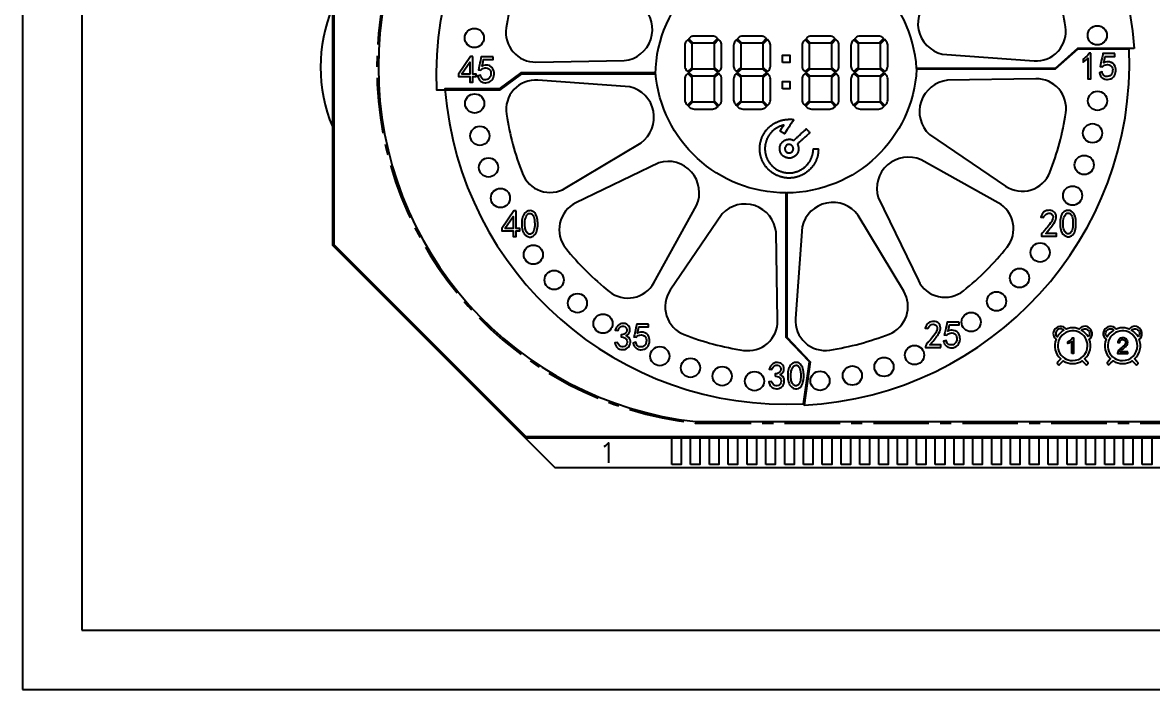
# Model space of a CAD drawing. Header units: millimetres. Extents: x 1653 to 3206, y -200 to 97.
# Drawn here: x 2909.4 to 2985.6, y -199.6 to -154.6 of the extents above; entities that cross this region are included whole.
import ezdxf
from ezdxf.enums import TextEntityAlignment as Align

# ---------------------------------------------------------------- set-up
doc = ezdxf.new("R2010")
doc.units = ezdxf.units.MM
doc.header["$LTSCALE"] = 3
doc.linetypes.add('CENTER', pattern=[2, 1.25, -0.25, 0.25, -0.25])
for name, color, linetype in [('PR', 8, 'Continuous'), ('PR1', 7, 'Continuous'), ('PR2', 7, 'Continuous'), ('PR3', 7, 'Continuous')]:
    doc.layers.add(name, color=color, linetype=linetype)
doc.styles.add('romans', font='romans.shx')

# ---------------------------------------------------------------- blocks, each defined once
blk = doc.blocks.new('T')
for points in [[(0, 0), (297, 0), (297, 210), (0, 210)], [(4, 4), (293, 4), (293, 206), (4, 206)]]:
    blk.add_lwpolyline(points, close=True)

msp = doc.modelspace()

# ---------------------------------------------------------------- linework, layer by layer
msp.add_line((2943.324, -182.644), (3032.324, -182.644))
at = {"linetype": 'Continuous'}
msp.add_lwpolyline([(2930.324, -145.644), (2930.324, -169.644), (2945.324, -184.644), (3030.324, -184.644), (3045.324, -169.644), (3045.324, -145.644), (3030.324, -130.644), (2945.324, -130.644)], close=True, dxfattribs=at)
at = {"linetype": 'CENTER'}
msp.add_lwpolyline([(3021.764, -133.644), (2954.824, -133.644, 0.895837), (2954.824, -181.644), (3021.764, -181.644, 0.856686)], format="xyb", close=True, dxfattribs=at)
for points in [[(2942.047, -154.996, 0.464472), (2944.059, -157.297), (2950.016, -157.194, 0.643485), (2951.245, -153.545), (2946.104, -150.055, 0.482284), (2943.116, -150.986, 0.0547)], [(2978.704, -150.903, 0.464472), (2975.812, -149.916), (2970.705, -152.984, 0.643485), (2971.464, -156.758), (2977.662, -157.211, 0.482284), (2979.784, -154.909, 0.0547)], [(2943.144, -164.818, 0.464472), (2946.037, -165.805), (2951.144, -162.737, 0.643485), (2950.384, -158.962), (2944.187, -158.51, 0.482284), (2942.065, -160.812, 0.0547)], [(2979.801, -160.725, 0.464472), (2977.789, -158.424), (2971.833, -158.527, 0.643485), (2970.603, -162.176), (2975.744, -165.666, 0.482284), (2978.733, -164.734, 0.0547)], [(2975.84, -169.779, 0.464472), (2975.248, -166.781), (2970.038, -163.892, 0.643485), (2967.149, -166.437), (2969.856, -172.031, 0.482284), (2972.91, -172.718, 0.0547)], [(2949.005, -172.776, 0.464472), (2952.004, -172.184), (2954.893, -166.974, 0.643485), (2952.347, -164.085), (2946.754, -166.792, 0.482284), (2946.067, -169.846, 0.0547)], [(2958.06, -176.737, 0.464472), (2960.361, -174.725), (2960.258, -168.769, 0.643485), (2956.609, -167.539), (2953.118, -172.681, 0.482284), (2954.05, -175.669, 0.0547)], [(2967.882, -175.64, 0.464472), (2968.869, -172.748), (2965.801, -167.641, 0.643485), (2962.026, -168.4), (2961.574, -174.598, 0.482284), (2963.875, -176.72, 0.0547)], [(2978.976, -175.483, 0.263924), (2979.06, -175.898, 0.05139), (2979.148, -175.984, 0.313494), (2979.462, -177.321), (2979.299, -177.484, 0.028654), (2979.244, -177.544, 0.02584), (2979.234, -177.56, 0.37713), (2979.243, -177.656, 0.079179), (2979.291, -177.693, 0.280677), (2979.372, -177.693, 0.077129), (2979.414, -177.657, -0.005709), (2979.46, -177.606), (2979.624, -177.443, 0.28954), (2980.91, -177.443), (2981.073, -177.606, -0.018175), (2981.109, -177.646), (2981.118, -177.656, 0.055985), (2981.155, -177.689, 0.300846), (2981.24, -177.694, 0.080674), (2981.288, -177.658, 0.317747), (2981.308, -177.577, 0.107409), (2981.26, -177.51, 0.004445), (2981.234, -177.484), (2981.071, -177.321, 0.313494), (2981.386, -175.984, 0.042872), (2981.464, -175.909, 0.302661), (2981.539, -175.435, 0.209217), (2981.214, -175.137, 0.270778), (2980.79, -175.224, 0.047315), (2980.709, -175.307, 0.021781), (2980.58, -175.263, 0.150408), (2979.96, -175.26, 0.02318), (2979.824, -175.307, 0.045946), (2979.745, -175.225, 0.302012), (2979.272, -175.156, 0.209477)], [(2979.177, -175.782, 0.042316), (2979.22, -175.833, -0.142816), (2979.674, -175.379, 0.049341), (2979.615, -175.332, 0.268904), (2979.317, -175.311, 0.160211), (2979.158, -175.463, 0.289223)], [(2981.314, -175.833, 0.14274), (2980.86, -175.379, -0.035863), (2980.904, -175.342, -0.296562), (2981.23, -175.317, -0.160212), (2981.382, -175.476, -0.268924), (2981.361, -175.774, -0.049335)], [(2984.442, -177.606, -0.01823), (2984.478, -177.646), (2984.487, -177.656, 0.05603), (2984.524, -177.689, 0.301348), (2984.609, -177.694, 0.080266), (2984.657, -177.658, 0.317606), (2984.677, -177.577, 0.088835), (2984.647, -177.531, 0.017769), (2984.603, -177.484), (2984.44, -177.321, 0.313387), (2984.755, -175.984, 0.042874), (2984.833, -175.909, 0.302625), (2984.908, -175.435, 0.209215), (2984.583, -175.137, 0.270789), (2984.159, -175.224, 0.047312), (2984.078, -175.307, 0.021782), (2983.949, -175.263, 0.150394), (2983.329, -175.26, 0.023168), (2983.193, -175.307, 0.04595), (2983.114, -175.225, 0.30205), (2982.64, -175.156, 0.209454), (2982.345, -175.483, 0.263908), (2982.428, -175.898, 0.051395), (2982.517, -175.984, 0.313387), (2982.831, -177.321), (2982.668, -177.484, 0.028457), (2982.613, -177.544, 0.025792), (2982.602, -177.56, 0.377004), (2982.612, -177.656, 0.079563), (2982.66, -177.693, 0.28026), (2982.741, -177.693, 0.077052), (2982.783, -177.657, -0.005663), (2982.829, -177.606), (2982.993, -177.443, 0.289519), (2984.279, -177.443)], [(2983.042, -175.379, 0.142835), (2982.589, -175.833, -0.042311), (2982.546, -175.782, -0.289183), (2982.527, -175.463, -0.160229), (2982.686, -175.311, -0.268927), (2982.984, -175.332, -0.049337)], [(2984.682, -175.833, 0.142908), (2984.229, -175.379, -0.035853), (2984.273, -175.342, -0.29652), (2984.599, -175.317, -0.160233), (2984.751, -175.476, -0.268899), (2984.73, -175.774, -0.049329)], [(2981.269, -176.426, 2.414605), (2980.267, -177.429, 0.414094)], [(2980.202, -176.953), (2980.202, -176.132, -0.054788), (2980.082, -176.219, -0.046354), (2979.944, -176.287), (2979.944, -176.162, 0.073159), (2980.135, -176.038, 0.098203), (2980.248, -175.899), (2980.331, -175.899), (2980.331, -176.953)], [(2984.638, -176.426, 2.414511), (2983.636, -177.429, 0.414113)], [(2983.983, -176.829), (2983.468, -176.829, -0.057124), (2983.523, -176.758, -0.0209), (2983.671, -176.627, 0.030691), (2983.869, -176.444, 0.081441), (2983.957, -176.312, 0.099363), (2983.981, -176.19, 0.214259), (2983.893, -175.983, 0.161754), (2983.719, -175.903, 0.055241), (2983.608, -175.901, 0.164847), (2983.412, -175.98, 0.160953), (2983.322, -176.144, 0.030652), (2983.313, -176.203), (2983.446, -176.216, -0.120688), (2983.472, -176.101, -0.244997), (2983.615, -176.008, -0.034763), (2983.654, -176.006, -0.197143), (2983.794, -176.058, -0.211298), (2983.849, -176.186, -0.136006), (2983.813, -176.305, -0.05508), (2983.754, -176.385, -0.03436), (2983.557, -176.565, 0.042512), (2983.389, -176.724, 0.08733), (2983.304, -176.864, 0.100923), (2983.289, -176.953), (2983.983, -176.953)]]:
    msp.add_lwpolyline(points, format="xyb", close=True)
at = {"linetype": 'Continuous'}
msp.add_lwpolyline([(2930.324, -153.644, 0.2), (2930.324, -161.644)], format="xyb", dxfattribs=at)
for points in [[(2954.173, -157.808), (2954.222, -157.867), (2954.295, -157.94), (2954.603, -157.66), (2954.603, -156.099), (2954.303, -155.799), (2954.222, -155.88), (2954.214, -155.888), (2954.166, -155.949), (2954.131, -156.018), (2954.109, -156.093), (2954.102, -156.17), (2954.102, -157.577), (2954.102, -157.588), (2954.112, -157.666), (2954.135, -157.739)], [(2954.51, -155.596), (2954.578, -155.558), (2954.652, -155.534), (2954.729, -155.525), (2954.741, -155.525), (2955.955, -155.525), (2956.032, -155.532), (2956.107, -155.554), (2956.176, -155.589), (2956.237, -155.637), (2956.245, -155.645), (2956.311, -155.711), (2955.997, -156.026), (2954.67, -156.026), (2954.37, -155.726), (2954.45, -155.645)], [(2956.583, -157.577), (2956.583, -156.143), (2956.574, -156.064), (2956.55, -155.99), (2956.513, -155.922), (2956.462, -155.862), (2956.381, -155.781), (2956.082, -156.08), (2956.082, -157.642), (2956.396, -157.935), (2956.463, -157.868), (2956.471, -157.859), (2956.519, -157.798), (2956.555, -157.729), (2956.576, -157.654)], [(2957.461, -157.808), (2957.511, -157.867), (2957.583, -157.94), (2957.891, -157.66), (2957.891, -156.099), (2957.591, -155.799), (2957.511, -155.88), (2957.503, -155.888), (2957.455, -155.949), (2957.419, -156.018), (2957.397, -156.093), (2957.39, -156.17), (2957.39, -157.577), (2957.39, -157.588), (2957.4, -157.666), (2957.424, -157.739)], [(2957.798, -155.596), (2957.866, -155.558), (2957.94, -155.534), (2958.017, -155.525), (2958.029, -155.525), (2959.243, -155.525), (2959.32, -155.532), (2959.395, -155.554), (2959.464, -155.589), (2959.525, -155.637), (2959.533, -155.645), (2959.599, -155.711), (2959.285, -156.026), (2957.958, -156.026), (2957.658, -155.726), (2957.738, -155.645)], [(2959.872, -157.577), (2959.872, -156.143), (2959.862, -156.064), (2959.838, -155.99), (2959.801, -155.922), (2959.751, -155.862), (2959.669, -155.781), (2959.37, -156.08), (2959.37, -157.642), (2959.684, -157.935), (2959.751, -157.868), (2959.76, -157.859), (2959.807, -157.798), (2959.843, -157.729), (2959.864, -157.654)], [(2962.089, -157.808), (2962.138, -157.867), (2962.211, -157.94), (2962.519, -157.66), (2962.519, -156.099), (2962.219, -155.799), (2962.138, -155.88), (2962.13, -155.888), (2962.082, -155.949), (2962.047, -156.018), (2962.025, -156.093), (2962.018, -156.17), (2962.018, -157.577), (2962.018, -157.588), (2962.027, -157.666), (2962.051, -157.739)], [(2962.426, -155.596), (2962.494, -155.558), (2962.568, -155.534), (2962.645, -155.525), (2962.657, -155.525), (2963.87, -155.525), (2963.948, -155.532), (2964.022, -155.554), (2964.092, -155.589), (2964.153, -155.637), (2964.161, -155.645), (2964.227, -155.711), (2963.912, -156.026), (2962.586, -156.026), (2962.286, -155.726), (2962.366, -155.645)], [(2964.499, -157.577), (2964.499, -156.143), (2964.49, -156.064), (2964.466, -155.99), (2964.428, -155.922), (2964.378, -155.862), (2964.297, -155.781), (2963.998, -156.08), (2963.998, -157.642), (2964.312, -157.935), (2964.379, -157.868), (2964.387, -157.859), (2964.435, -157.798), (2964.47, -157.729), (2964.492, -157.654)], [(2965.377, -157.808), (2965.426, -157.867), (2965.499, -157.94), (2965.807, -157.66), (2965.807, -156.099), (2965.507, -155.799), (2965.426, -155.88), (2965.418, -155.888), (2965.37, -155.949), (2965.335, -156.018), (2965.313, -156.093), (2965.306, -156.17), (2965.306, -157.577), (2965.306, -157.588), (2965.315, -157.666), (2965.339, -157.739)], [(2965.714, -155.596), (2965.782, -155.558), (2965.856, -155.534), (2965.933, -155.525), (2965.945, -155.525), (2967.159, -155.525), (2967.236, -155.532), (2967.311, -155.554), (2967.38, -155.589), (2967.441, -155.637), (2967.449, -155.645), (2967.515, -155.711), (2967.2, -156.026), (2965.874, -156.026), (2965.574, -155.726), (2965.654, -155.645)], [(2967.787, -157.577), (2967.787, -156.143), (2967.778, -156.064), (2967.754, -155.99), (2967.716, -155.922), (2967.666, -155.862), (2967.585, -155.781), (2967.286, -156.08), (2967.286, -157.642), (2967.6, -157.935), (2967.667, -157.868), (2967.675, -157.859), (2967.723, -157.798), (2967.758, -157.729), (2967.78, -157.654)], [(2939.792, -156.92), (2939.64, -156.92), (2938.822, -158.103), (2938.822, -158.275), (2939.599, -158.275), (2939.599, -158.659), (2939.792, -158.659), (2939.792, -158.275), (2940.033, -158.275), (2940.033, -158.103), (2939.792, -158.103)], [(2941.165, -156.95), (2940.367, -156.95), (2940.348, -157.037), (2940.311, -157.207), (2940.279, -157.358), (2940.251, -157.487), (2940.228, -157.595), (2940.208, -157.683), (2940.192, -157.749), (2940.182, -157.795), (2940.175, -157.82), (2940.346, -157.84), (2940.383, -157.796), (2940.463, -157.734), (2940.558, -157.698), (2940.577, -157.694), (2940.683, -157.684), (2940.78, -157.698), (2940.787, -157.7), (2940.876, -157.746), (2940.952, -157.82), (2940.966, -157.842), (2941.005, -157.934), (2941.023, -158.042), (2941.022, -158.073), (2941.011, -158.18), (2940.983, -158.275), (2940.971, -158.298), (2940.911, -158.382), (2940.831, -158.446), (2940.76, -158.479), (2940.662, -158.496), (2940.549, -158.486), (2940.539, -158.484), (2940.462, -158.452), (2940.398, -158.391), (2940.346, -158.302), (2940.306, -158.184), (2940.124, -158.234), (2940.153, -158.341), (2940.196, -158.438), (2940.25, -158.517), (2940.316, -158.577), (2940.404, -158.634), (2940.499, -158.672), (2940.599, -158.689), (2940.673, -158.69), (2940.776, -158.678), (2940.871, -158.649), (2940.891, -158.641), (2940.984, -158.593), (2941.064, -158.528), (2941.078, -158.513), (2941.14, -158.435), (2941.184, -158.336), (2941.191, -158.317), (2941.22, -158.215), (2941.235, -158.112), (2941.235, -158.109), (2941.23, -158.002), (2941.214, -157.901), (2941.18, -157.808), (2941.134, -157.708), (2941.117, -157.685), (2941.046, -157.615), (2940.952, -157.557), (2940.904, -157.538), (2940.803, -157.511), (2940.7, -157.496), (2940.622, -157.502), (2940.522, -157.526), (2940.417, -157.567), (2940.423, -157.547), (2940.447, -157.463), (2940.47, -157.364), (2940.494, -157.255), (2940.518, -157.132), (2941.165, -157.132)], [(2960.691, -157.336), (2960.691, -156.835), (2961.192, -156.835), (2961.192, -157.336)], [(2981.503, -156.698), (2981.382, -156.698), (2981.348, -156.745), (2981.284, -156.824), (2981.214, -156.9), (2981.137, -156.971), (2981.056, -157.038), (2980.968, -157.102), (2980.968, -157.295), (2981.064, -157.234), (2981.152, -157.171), (2981.231, -157.107), (2981.3, -157.041), (2981.3, -158.437), (2981.503, -158.437)], [(2983.109, -156.728), (2982.311, -156.728), (2982.292, -156.815), (2982.255, -156.986), (2982.223, -157.137), (2982.195, -157.266), (2982.171, -157.373), (2982.152, -157.461), (2982.136, -157.527), (2982.126, -157.574), (2982.119, -157.598), (2982.29, -157.618), (2982.326, -157.575), (2982.407, -157.513), (2982.502, -157.476), (2982.521, -157.472), (2982.627, -157.462), (2982.724, -157.476), (2982.73, -157.479), (2982.82, -157.524), (2982.896, -157.598), (2982.91, -157.62), (2982.949, -157.712), (2982.967, -157.821), (2982.966, -157.852), (2982.955, -157.958), (2982.927, -158.053), (2982.914, -158.077), (2982.854, -158.16), (2982.775, -158.225), (2982.704, -158.258), (2982.605, -158.274), (2982.493, -158.265), (2982.483, -158.263), (2982.406, -158.231), (2982.342, -158.17), (2982.29, -158.08), (2982.25, -157.962), (2982.068, -158.013), (2982.097, -158.119), (2982.139, -158.216), (2982.194, -158.296), (2982.26, -158.356), (2982.348, -158.413), (2982.443, -158.451), (2982.542, -158.467), (2982.617, -158.468), (2982.72, -158.456), (2982.815, -158.427), (2982.835, -158.42), (2982.928, -158.371), (2983.007, -158.306), (2983.022, -158.292), (2983.084, -158.213), (2983.128, -158.114), (2983.134, -158.095), (2983.163, -157.993), (2983.179, -157.891), (2983.179, -157.888), (2983.174, -157.78), (2983.158, -157.679), (2983.124, -157.586), (2983.078, -157.487), (2983.061, -157.463), (2982.99, -157.394), (2982.896, -157.335), (2982.848, -157.316), (2982.747, -157.289), (2982.644, -157.274), (2982.566, -157.28), (2982.466, -157.304), (2982.361, -157.345), (2982.367, -157.326), (2982.391, -157.241), (2982.414, -157.143), (2982.438, -157.033), (2982.462, -156.91), (2983.109, -156.91)], [(2939.034, -158.103), (2939.599, -157.303), (2939.599, -158.103)], [(2956.324, -158.002), (2956.044, -158.253), (2954.641, -158.253), (2954.373, -158.003), (2954.649, -157.752), (2956.054, -157.752)], [(2959.612, -158.002), (2959.332, -158.253), (2957.929, -158.253), (2957.661, -158.003), (2957.937, -157.752), (2959.343, -157.752)], [(2964.239, -158.002), (2963.959, -158.253), (2962.556, -158.253), (2962.289, -158.003), (2962.565, -157.752), (2963.97, -157.752)], [(2967.527, -158.002), (2967.248, -158.253), (2965.844, -158.253), (2965.577, -158.003), (2965.853, -157.752), (2967.258, -157.752)], [(2954.173, -160.077), (2954.222, -160.137), (2954.285, -160.199), (2954.603, -159.88), (2954.603, -158.354), (2954.301, -158.071), (2954.222, -158.149), (2954.214, -158.157), (2954.166, -158.218), (2954.131, -158.288), (2954.109, -158.362), (2954.102, -158.44), (2954.102, -159.846), (2954.102, -159.858), (2954.112, -159.935), (2954.135, -160.009)], [(2956.463, -158.149), (2956.39, -158.076), (2956.082, -158.352), (2956.082, -159.9), (2956.399, -160.216), (2956.466, -160.149), (2956.519, -160.082), (2956.555, -160.013), (2956.576, -159.938), (2956.583, -159.861), (2956.583, -158.44), (2956.583, -158.428), (2956.574, -158.351), (2956.55, -158.277), (2956.513, -158.209)], [(2957.461, -160.077), (2957.511, -160.137), (2957.573, -160.199), (2957.891, -159.88), (2957.891, -158.354), (2957.589, -158.071), (2957.511, -158.149), (2957.503, -158.157), (2957.455, -158.218), (2957.419, -158.288), (2957.397, -158.362), (2957.39, -158.44), (2957.39, -159.846), (2957.39, -159.858), (2957.4, -159.935), (2957.424, -160.009)], [(2959.751, -158.149), (2959.678, -158.076), (2959.37, -158.352), (2959.37, -159.9), (2959.687, -160.216), (2959.754, -160.149), (2959.807, -160.082), (2959.843, -160.013), (2959.864, -159.938), (2959.872, -159.861), (2959.872, -158.44), (2959.871, -158.428), (2959.862, -158.351), (2959.838, -158.277), (2959.801, -158.209)], [(2962.089, -160.077), (2962.138, -160.137), (2962.2, -160.199), (2962.519, -159.88), (2962.519, -158.354), (2962.216, -158.071), (2962.138, -158.149), (2962.13, -158.157), (2962.082, -158.218), (2962.047, -158.288), (2962.025, -158.362), (2962.018, -158.44), (2962.018, -159.846), (2962.018, -159.858), (2962.027, -159.935), (2962.051, -160.009)], [(2964.379, -158.149), (2964.306, -158.076), (2963.998, -158.352), (2963.998, -159.9), (2964.314, -160.216), (2964.382, -160.149), (2964.435, -160.082), (2964.47, -160.013), (2964.492, -159.938), (2964.499, -159.861), (2964.499, -158.44), (2964.499, -158.428), (2964.49, -158.351), (2964.466, -158.277), (2964.429, -158.209)], [(2965.377, -160.077), (2965.426, -160.137), (2965.489, -160.199), (2965.807, -159.88), (2965.807, -158.354), (2965.504, -158.071), (2965.426, -158.149), (2965.418, -158.157), (2965.37, -158.218), (2965.335, -158.288), (2965.313, -158.362), (2965.306, -158.44), (2965.306, -159.846), (2965.306, -159.858), (2965.315, -159.935), (2965.339, -160.009)], [(2967.667, -158.149), (2967.594, -158.076), (2967.286, -158.352), (2967.286, -159.9), (2967.602, -160.216), (2967.67, -160.149), (2967.723, -160.082), (2967.758, -160.013), (2967.78, -159.938), (2967.787, -159.861), (2967.787, -158.44), (2967.787, -158.428), (2967.778, -158.351), (2967.754, -158.277), (2967.717, -158.209)], [(2960.691, -159.104), (2960.691, -158.603), (2961.192, -158.603), (2961.192, -159.104)], [(2956.186, -160.418), (2956.118, -160.456), (2956.044, -160.48), (2955.967, -160.489), (2955.955, -160.489), (2954.744, -160.489), (2954.667, -160.482), (2954.592, -160.46), (2954.523, -160.424), (2954.461, -160.376), (2954.355, -160.269), (2954.636, -159.987), (2956.03, -159.987), (2956.328, -160.286), (2956.245, -160.368)], [(2959.474, -160.418), (2959.406, -160.456), (2959.332, -160.48), (2959.255, -160.489), (2959.243, -160.489), (2958.032, -160.489), (2957.955, -160.482), (2957.88, -160.46), (2957.811, -160.424), (2957.75, -160.376), (2957.643, -160.269), (2957.924, -159.987), (2959.318, -159.987), (2959.617, -160.286), (2959.534, -160.368)], [(2964.101, -160.418), (2964.033, -160.456), (2963.96, -160.48), (2963.882, -160.489), (2963.87, -160.489), (2962.66, -160.489), (2962.582, -160.482), (2962.508, -160.46), (2962.439, -160.424), (2962.377, -160.376), (2962.27, -160.269), (2962.551, -159.987), (2963.946, -159.987), (2964.244, -160.286), (2964.161, -160.368)], [(2967.39, -160.418), (2967.322, -160.456), (2967.248, -160.48), (2967.17, -160.489), (2967.159, -160.489), (2965.948, -160.489), (2965.87, -160.482), (2965.796, -160.46), (2965.727, -160.424), (2965.665, -160.376), (2965.559, -160.269), (2965.84, -159.987), (2967.234, -159.987), (2967.532, -160.286), (2967.449, -160.368)], [(2961.452, -161.166), (2961.428, -161.204), (2961.404, -161.242), (2961.379, -161.28), (2961.355, -161.318), (2961.33, -161.356), (2961.282, -161.431), (2961.233, -161.507), (2961.184, -161.583), (2961.135, -161.658), (2961.087, -161.734), (2961.014, -161.847), (2960.94, -161.961), (2960.827, -162.137), (2960.789, -162.113), (2960.751, -162.089), (2960.713, -162.066), (2960.674, -162.042), (2960.636, -162.018), (2960.598, -161.994), (2960.56, -161.97), (2960.531, -161.951), (2960.652, -161.762), (2960.677, -161.724), (2960.701, -161.686), (2960.725, -161.648), (2960.75, -161.61), (2960.774, -161.573), (2960.788, -161.551), (2960.744, -161.559), (2960.7, -161.57), (2960.657, -161.582), (2960.614, -161.595), (2960.571, -161.609), (2960.529, -161.625), (2960.487, -161.642), (2960.446, -161.66), (2960.406, -161.68), (2960.366, -161.701), (2960.326, -161.723), (2960.288, -161.746), (2960.25, -161.77), (2960.212, -161.795), (2960.176, -161.821), (2960.14, -161.848), (2960.105, -161.876), (2960.07, -161.905), (2960.037, -161.935), (2960.004, -161.965), (2959.972, -161.997), (2959.941, -162.03), (2959.91, -162.063), (2959.881, -162.097), (2959.853, -162.132), (2959.825, -162.168), (2959.799, -162.204), (2959.774, -162.242), (2959.749, -162.279), (2959.726, -162.318), (2959.704, -162.357), (2959.683, -162.397), (2959.663, -162.437), (2959.644, -162.478), (2959.626, -162.519), (2959.61, -162.561), (2959.594, -162.603), (2959.58, -162.646), (2959.567, -162.689), (2959.556, -162.733), (2959.545, -162.776), (2959.536, -162.82), (2959.528, -162.865), (2959.521, -162.909), (2959.515, -162.954), (2959.511, -162.999), (2959.508, -163.044), (2959.506, -163.089), (2959.505, -163.134), (2959.506, -163.179), (2959.506, -163.197), (2959.509, -163.242), (2959.512, -163.287), (2959.517, -163.332), (2959.522, -163.376), (2959.529, -163.421), (2959.538, -163.465), (2959.547, -163.509), (2959.558, -163.553), (2959.57, -163.596), (2959.583, -163.639), (2959.598, -163.682), (2959.613, -163.724), (2959.63, -163.766), (2959.648, -163.807), (2959.667, -163.848), (2959.687, -163.888), (2959.708, -163.927), (2959.731, -163.967), (2959.754, -164.005), (2959.779, -164.043), (2959.804, -164.08), (2959.831, -164.116), (2959.858, -164.152), (2959.887, -164.187), (2959.916, -164.221), (2959.946, -164.254), (2959.978, -164.286), (2960.01, -164.318), (2960.043, -164.348), (2960.076, -164.378), (2960.111, -164.407), (2960.146, -164.435), (2960.182, -164.462), (2960.219, -164.488), (2960.257, -164.512), (2960.295, -164.536), (2960.334, -164.559), (2960.373, -164.581), (2960.413, -164.601), (2960.454, -164.621), (2960.495, -164.639), (2960.536, -164.656), (2960.578, -164.672), (2960.621, -164.687), (2960.664, -164.701), (2960.707, -164.714), (2960.751, -164.725), (2960.794, -164.735), (2960.839, -164.744), (2960.883, -164.751), (2960.927, -164.758), (2960.972, -164.763), (2961.017, -164.767), (2961.062, -164.77), (2961.087, -164.771), (2961.132, -164.772), (2961.177, -164.771), (2961.222, -164.769), (2961.267, -164.766), (2961.312, -164.762), (2961.357, -164.756), (2961.401, -164.749), (2961.446, -164.741), (2961.49, -164.732), (2961.533, -164.721), (2961.577, -164.709), (2961.62, -164.697), (2961.663, -164.683), (2961.705, -164.667), (2961.747, -164.651), (2961.788, -164.634), (2961.829, -164.615), (2961.87, -164.595), (2961.91, -164.575), (2961.949, -164.553), (2961.988, -164.53), (2962.026, -164.506), (2962.063, -164.481), (2962.1, -164.455), (2962.136, -164.428), (2962.171, -164.4), (2962.206, -164.371), (2962.239, -164.341), (2962.272, -164.31), (2962.304, -164.279), (2962.335, -164.246), (2962.365, -164.213), (2962.395, -164.178), (2962.423, -164.143), (2962.45, -164.107), (2962.476, -164.071), (2962.501, -164.034), (2962.525, -163.996), (2962.548, -163.957), (2962.57, -163.918), (2962.591, -163.878), (2962.611, -163.837), (2962.629, -163.796), (2962.647, -163.755), (2962.663, -163.713), (2962.678, -163.67), (2962.692, -163.628), (2962.705, -163.585), (2962.717, -163.541), (2962.728, -163.497), (2962.737, -163.453), (2962.746, -163.409), (2962.753, -163.365), (2962.759, -163.32), (2962.764, -163.276), (2962.769, -163.231), (2962.772, -163.186), (2962.774, -163.145), (2963.106, -163.145), (2963.108, -163.19), (2963.109, -163.235), (2963.108, -163.28), (2963.105, -163.325), (2963.102, -163.37), (2963.097, -163.415), (2963.091, -163.459), (2963.084, -163.504), (2963.076, -163.548), (2963.066, -163.592), (2963.056, -163.636), (2963.044, -163.679), (2963.031, -163.722), (2963.018, -163.765), (2963.003, -163.808), (2962.987, -163.85), (2962.97, -163.892), (2962.952, -163.933), (2962.934, -163.974), (2962.914, -164.014), (2962.894, -164.054), (2962.872, -164.094), (2962.85, -164.133), (2962.827, -164.171), (2962.803, -164.209), (2962.778, -164.247), (2962.752, -164.284), (2962.725, -164.32), (2962.698, -164.356), (2962.67, -164.391), (2962.641, -164.426), (2962.611, -164.459), (2962.581, -164.493), (2962.55, -164.525), (2962.518, -164.557), (2962.485, -164.588), (2962.452, -164.618), (2962.418, -164.648), (2962.384, -164.677), (2962.349, -164.705), (2962.313, -164.732), (2962.276, -164.758), (2962.239, -164.784), (2962.202, -164.809), (2962.164, -164.833), (2962.125, -164.856), (2962.086, -164.878), (2962.046, -164.899), (2962.006, -164.919), (2961.965, -164.938), (2961.924, -164.957), (2961.883, -164.974), (2961.841, -164.991), (2961.798, -165.006), (2961.756, -165.021), (2961.713, -165.034), (2961.67, -165.046), (2961.626, -165.058), (2961.582, -165.068), (2961.538, -165.078), (2961.494, -165.086), (2961.45, -165.094), (2961.405, -165.1), (2961.361, -165.106), (2961.316, -165.11), (2961.271, -165.114), (2961.226, -165.117), (2961.183, -165.118), (2961.138, -165.119), (2961.093, -165.118), (2961.048, -165.117), (2961.003, -165.115), (2960.958, -165.111), (2960.913, -165.107), (2960.869, -165.101), (2960.824, -165.095), (2960.78, -165.087), (2960.736, -165.078), (2960.692, -165.069), (2960.648, -165.058), (2960.604, -165.046), (2960.561, -165.034), (2960.518, -165.02), (2960.476, -165.005), (2960.434, -164.99), (2960.392, -164.973), (2960.35, -164.956), (2960.309, -164.937), (2960.269, -164.918), (2960.228, -164.898), (2960.189, -164.877), (2960.149, -164.855), (2960.111, -164.832), (2960.073, -164.808), (2960.035, -164.783), (2959.998, -164.758), (2959.961, -164.731), (2959.925, -164.704), (2959.89, -164.676), (2959.856, -164.648), (2959.822, -164.618), (2959.788, -164.588), (2959.756, -164.557), (2959.724, -164.525), (2959.693, -164.493), (2959.662, -164.459), (2959.632, -164.426), (2959.604, -164.391), (2959.575, -164.356), (2959.548, -164.32), (2959.522, -164.284), (2959.496, -164.247), (2959.471, -164.209), (2959.447, -164.171), (2959.424, -164.133), (2959.402, -164.094), (2959.381, -164.054), (2959.36, -164.014), (2959.341, -163.973), (2959.322, -163.932), (2959.305, -163.891), (2959.288, -163.849), (2959.273, -163.807), (2959.258, -163.764), (2959.244, -163.721), (2959.232, -163.678), (2959.22, -163.635), (2959.209, -163.591), (2959.2, -163.547), (2959.191, -163.503), (2959.183, -163.458), (2959.177, -163.414), (2959.171, -163.369), (2959.167, -163.325), (2959.163, -163.28), (2959.161, -163.235), (2959.159, -163.19), (2959.159, -163.145), (2959.159, -163.1), (2959.161, -163.055), (2959.163, -163.01), (2959.164, -162.998), (2959.168, -162.954), (2959.172, -162.909), (2959.178, -162.864), (2959.185, -162.82), (2959.192, -162.775), (2959.201, -162.731), (2959.21, -162.687), (2959.221, -162.643), (2959.232, -162.6), (2959.245, -162.557), (2959.259, -162.514), (2959.273, -162.471), (2959.288, -162.429), (2959.305, -162.387), (2959.322, -162.345), (2959.34, -162.304), (2959.36, -162.264), (2959.38, -162.223), (2959.401, -162.184), (2959.423, -162.144), (2959.446, -162.106), (2959.469, -162.067), (2959.494, -162.03), (2959.52, -161.993), (2959.546, -161.956), (2959.573, -161.92), (2959.601, -161.885), (2959.63, -161.851), (2959.66, -161.817), (2959.69, -161.784), (2959.721, -161.751), (2959.753, -161.719), (2959.786, -161.688), (2959.819, -161.658), (2959.853, -161.629), (2959.888, -161.6), (2959.923, -161.572), (2959.959, -161.545), (2959.996, -161.519), (2960.033, -161.494), (2960.071, -161.47), (2960.109, -161.446), (2960.148, -161.423), (2960.188, -161.402), (2960.227, -161.381), (2960.268, -161.361), (2960.308, -161.342), (2960.35, -161.323), (2960.391, -161.306), (2960.433, -161.29), (2960.475, -161.275), (2960.518, -161.26), (2960.561, -161.247), (2960.604, -161.234), (2960.648, -161.223), (2960.691, -161.212), (2960.735, -161.202), (2960.779, -161.193), (2960.824, -161.185), (2960.868, -161.178), (2960.913, -161.172), (2960.957, -161.167), (2961.002, -161.163), (2961.047, -161.159), (2961.092, -161.157), (2961.137, -161.155), (2961.182, -161.154), (2961.227, -161.154), (2961.272, -161.155), (2961.317, -161.157), (2961.362, -161.159), (2961.407, -161.162), (2961.452, -161.166)], [(2962.329, -161.838), (2962.39, -161.904), (2962.42, -161.937), (2962.451, -161.97), (2962.481, -162.004), (2962.512, -162.037), (2962.535, -162.062), (2962.302, -162.274), (2962.202, -162.365), (2962.135, -162.426), (2962.069, -162.486), (2962.036, -162.516), (2962.002, -162.547), (2961.969, -162.577), (2961.936, -162.607), (2961.903, -162.638), (2961.869, -162.668), (2961.836, -162.698), (2961.803, -162.729), (2961.77, -162.759), (2961.736, -162.789), (2961.703, -162.82), (2961.694, -162.828), (2961.714, -162.868), (2961.731, -162.91), (2961.746, -162.952), (2961.757, -162.996), (2961.766, -163.04), (2961.771, -163.085), (2961.773, -163.13), (2961.772, -163.175), (2961.767, -163.219), (2961.76, -163.264), (2961.75, -163.305), (2961.737, -163.348), (2961.721, -163.39), (2961.702, -163.431), (2961.68, -163.47), (2961.655, -163.508), (2961.627, -163.543), (2961.598, -163.577), (2961.566, -163.609), (2961.531, -163.638), (2961.495, -163.664), (2961.457, -163.689), (2961.417, -163.71), (2961.376, -163.728), (2961.334, -163.744), (2961.291, -163.756), (2961.247, -163.766), (2961.202, -163.772), (2961.157, -163.774), (2961.112, -163.774), (2961.075, -163.771), (2961.03, -163.764), (2960.986, -163.755), (2960.943, -163.743), (2960.901, -163.728), (2960.86, -163.709), (2960.82, -163.689), (2960.781, -163.665), (2960.745, -163.639), (2960.71, -163.61), (2960.678, -163.579), (2960.648, -163.545), (2960.62, -163.509), (2960.595, -163.472), (2960.573, -163.433), (2960.554, -163.392), (2960.537, -163.35), (2960.524, -163.307), (2960.514, -163.264), (2960.506, -163.219), (2960.502, -163.175), (2960.501, -163.166), (2960.501, -163.121), (2960.503, -163.076), (2960.509, -163.031), (2960.518, -162.987), (2960.53, -162.944), (2960.546, -162.902), (2960.564, -162.861), (2960.585, -162.821), (2960.609, -162.783), (2960.635, -162.746), (2960.664, -162.712), (2960.695, -162.679), (2960.729, -162.649), (2960.764, -162.621), (2960.801, -162.596), (2960.841, -162.574), (2960.881, -162.555), (2960.923, -162.538), (2960.966, -162.525), (2961.003, -162.516), (2961.047, -162.509), (2961.092, -162.503), (2961.137, -162.501), (2961.182, -162.502), (2961.227, -162.506), (2961.271, -162.514), (2961.315, -162.525), (2961.357, -162.54), (2961.394, -162.557), (2961.436, -162.569), (2961.478, -162.554), (2961.496, -162.539), (2961.529, -162.509), (2961.562, -162.478), (2961.595, -162.448), (2961.628, -162.417), (2961.661, -162.387), (2961.694, -162.356), (2961.728, -162.326), (2961.761, -162.296), (2961.794, -162.265), (2961.827, -162.235), (2961.86, -162.204), (2961.894, -162.174), (2961.927, -162.144), (2961.96, -162.113), (2962.06, -162.022), (2962.093, -161.992), (2962.126, -161.961), (2962.159, -161.931), (2962.167, -161.924), (2962.2, -161.894), (2962.233, -161.864), (2962.267, -161.834), (2962.298, -161.805)], [(2961.424, -163.142), (2961.421, -163.097), (2961.41, -163.053), (2961.393, -163.012), (2961.37, -162.973), (2961.341, -162.939), (2961.307, -162.909), (2961.269, -162.885), (2961.228, -162.867), (2961.185, -162.856), (2961.14, -162.852), (2961.095, -162.855), (2961.051, -162.865), (2961.01, -162.882), (2960.971, -162.905), (2960.936, -162.934), (2960.907, -162.967), (2960.882, -163.005), (2960.864, -163.046), (2960.853, -163.09), (2960.849, -163.134), (2960.849, -163.135), (2960.852, -163.18), (2960.862, -163.223), (2960.879, -163.265), (2960.903, -163.303), (2960.932, -163.338), (2960.966, -163.367), (2961.003, -163.392), (2961.044, -163.41), (2961.088, -163.422), (2961.132, -163.427), (2961.133, -163.427), (2961.178, -163.424), (2961.221, -163.414), (2961.263, -163.396), (2961.301, -163.373), (2961.335, -163.343), (2961.365, -163.31), (2961.389, -163.272), (2961.407, -163.231), (2961.419, -163.187), (2961.424, -163.143)], [(2942.719, -167.327), (2942.567, -167.327), (2941.75, -168.51), (2941.75, -168.682), (2942.527, -168.682), (2942.527, -169.066), (2942.719, -169.066), (2942.719, -168.682), (2942.961, -168.682), (2942.961, -168.51), (2942.719, -168.51)], [(2943.668, -167.317), (2943.649, -167.318), (2943.542, -167.331), (2943.448, -167.364), (2943.365, -167.418), (2943.363, -167.42), (2943.29, -167.492), (2943.23, -167.576), (2943.183, -167.671), (2943.178, -167.684), (2943.149, -167.768), (2943.126, -167.867), (2943.111, -167.975), (2943.103, -168.096), (2943.103, -168.103), (2943.101, -168.23), (2943.103, -168.342), (2943.11, -168.438), (2943.122, -168.521), (2943.124, -168.527), (2943.148, -168.63), (2943.182, -168.729), (2943.223, -168.823), (2943.235, -168.845), (2943.293, -168.924), (2943.37, -168.991), (2943.466, -169.046), (2943.515, -169.069), (2943.613, -169.094), (2943.711, -169.094), (2943.809, -169.066), (2943.866, -169.039), (2943.947, -168.98), (2944.016, -168.906), (2944.072, -168.814), (2944.093, -168.759), (2944.121, -168.669), (2944.144, -168.569), (2944.162, -168.459), (2944.173, -168.339), (2944.175, -168.243), (2944.173, -168.132), (2944.167, -168.028), (2944.158, -167.927), (2944.142, -167.832), (2944.142, -167.831), (2944.116, -167.725), (2944.079, -167.628), (2944.03, -167.539), (2943.971, -167.458), (2943.942, -167.429), (2943.857, -167.366), (2943.766, -167.329)], [(2943.689, -168.893), (2943.597, -168.893), (2943.507, -168.844), (2943.471, -168.813), (2943.415, -168.74), (2943.369, -168.646), (2943.335, -168.531), (2943.321, -168.461), (2943.308, -168.364), (2943.303, -168.26), (2943.305, -168.151), (2943.314, -168.035), (2943.316, -168.017), (2943.336, -167.895), (2943.365, -167.791), (2943.401, -167.702), (2943.446, -167.631), (2943.493, -167.573), (2943.575, -167.517), (2943.668, -167.499), (2943.717, -167.509), (2943.8, -167.556), (2943.87, -167.64), (2943.911, -167.729), (2943.942, -167.827), (2943.961, -167.934), (2943.963, -167.97), (2943.967, -168.07), (2943.97, -168.176), (2943.971, -168.288), (2943.97, -168.347), (2943.961, -168.454), (2943.945, -168.557), (2943.92, -168.652), (2943.877, -168.747), (2943.816, -168.825), (2943.739, -168.874)], [(2978.73, -167.29), (2978.62, -167.296), (2978.611, -167.297), (2978.506, -167.314), (2978.412, -167.351), (2978.328, -167.407), (2978.268, -167.467), (2978.211, -167.546), (2978.16, -167.641), (2978.115, -167.751), (2978.307, -167.781), (2978.332, -167.722), (2978.388, -167.635), (2978.459, -167.568), (2978.47, -167.56), (2978.561, -167.511), (2978.661, -167.488), (2978.751, -167.494), (2978.843, -167.538), (2978.908, -167.616), (2978.944, -167.71), (2978.945, -167.746), (2978.931, -167.842), (2978.893, -167.953), (2978.877, -167.988), (2978.836, -168.061), (2978.782, -168.146), (2978.712, -168.241), (2978.631, -168.348), (2978.563, -168.435), (2978.487, -168.527), (2978.418, -168.608), (2978.355, -168.676), (2978.297, -168.732), (2978.291, -168.737), (2978.221, -168.82), (2978.175, -168.91), (2978.155, -169.005), (2978.155, -169.045), (2979.175, -169.045), (2979.175, -168.863), (2978.449, -168.863), (2978.483, -168.824), (2978.573, -168.718), (2978.656, -168.62), (2978.731, -168.528), (2978.798, -168.445), (2978.859, -168.366), (2978.912, -168.296), (2978.956, -168.233), (2978.995, -168.176), (2979.054, -168.077), (2979.104, -167.979), (2979.137, -167.887), (2979.156, -167.802), (2979.157, -167.736), (2979.145, -167.63), (2979.115, -167.538), (2979.107, -167.523), (2979.045, -167.434), (2978.974, -167.367), (2978.896, -167.329), (2978.802, -167.296)], [(2979.983, -167.296), (2979.965, -167.297), (2979.857, -167.31), (2979.763, -167.343), (2979.681, -167.397), (2979.679, -167.399), (2979.605, -167.471), (2979.545, -167.555), (2979.499, -167.65), (2979.494, -167.662), (2979.465, -167.747), (2979.442, -167.845), (2979.426, -167.954), (2979.418, -168.075), (2979.418, -168.082), (2979.416, -168.209), (2979.418, -168.321), (2979.425, -168.417), (2979.438, -168.499), (2979.44, -168.506), (2979.464, -168.609), (2979.498, -168.708), (2979.539, -168.802), (2979.55, -168.824), (2979.608, -168.902), (2979.686, -168.97), (2979.782, -169.025), (2979.83, -169.048), (2979.929, -169.073), (2980.027, -169.073), (2980.125, -169.045), (2980.182, -169.018), (2980.262, -168.959), (2980.332, -168.885), (2980.387, -168.793), (2980.409, -168.738), (2980.437, -168.648), (2980.46, -168.548), (2980.477, -168.437), (2980.489, -168.318), (2980.491, -168.221), (2980.489, -168.111), (2980.482, -168.007), (2980.473, -167.906), (2980.458, -167.811), (2980.458, -167.81), (2980.432, -167.704), (2980.395, -167.607), (2980.346, -167.518), (2980.286, -167.437), (2980.257, -167.408), (2980.172, -167.345), (2980.081, -167.308)], [(2980.005, -168.871), (2979.912, -168.871), (2979.822, -168.823), (2979.787, -168.792), (2979.73, -168.718), (2979.685, -168.624), (2979.651, -168.51), (2979.636, -168.439), (2979.624, -168.342), (2979.619, -168.239), (2979.621, -168.129), (2979.63, -168.014), (2979.632, -167.996), (2979.652, -167.874), (2979.681, -167.77), (2979.717, -167.681), (2979.761, -167.61), (2979.809, -167.552), (2979.89, -167.496), (2979.983, -167.478), (2980.033, -167.488), (2980.116, -167.534), (2980.186, -167.619), (2980.226, -167.708), (2980.257, -167.806), (2980.277, -167.913), (2980.279, -167.949), (2980.283, -168.049), (2980.285, -168.155), (2980.286, -168.267), (2980.285, -168.326), (2980.277, -168.433), (2980.26, -168.536), (2980.235, -168.631), (2980.192, -168.726), (2980.131, -168.804), (2980.055, -168.853)], [(2941.962, -168.51), (2942.527, -167.712), (2942.527, -168.51)], [(2949.968, -174.927), (2949.857, -174.931), (2949.839, -174.933), (2949.734, -174.96), (2949.646, -175.007), (2949.575, -175.073), (2949.551, -175.1), (2949.493, -175.181), (2949.444, -175.273), (2949.403, -175.377), (2949.584, -175.407), (2949.615, -175.329), (2949.67, -175.233), (2949.734, -175.165), (2949.807, -175.123), (2949.863, -175.107), (2949.963, -175.103), (2950.06, -175.134), (2950.108, -175.169), (2950.166, -175.246), (2950.191, -175.346), (2950.19, -175.412), (2950.165, -175.509), (2950.109, -175.588), (2950.093, -175.603), (2950.015, -175.648), (2949.916, -175.68), (2949.797, -175.7), (2949.797, -175.831), (2949.821, -175.835), (2949.939, -175.859), (2950.036, -175.892), (2950.109, -175.932), (2950.135, -175.957), (2950.188, -176.042), (2950.211, -176.144), (2950.211, -176.201), (2950.19, -176.301), (2950.14, -176.387), (2950.108, -176.425), (2950.027, -176.48), (2949.929, -176.499), (2949.874, -176.499), (2949.777, -176.475), (2949.696, -176.418), (2949.665, -176.387), (2949.606, -176.304), (2949.565, -176.205), (2949.383, -176.236), (2949.404, -176.323), (2949.443, -176.42), (2949.497, -176.503), (2949.565, -176.569), (2949.608, -176.603), (2949.696, -176.652), (2949.793, -176.681), (2949.898, -176.691), (2949.961, -176.691), (2950.06, -176.674), (2950.154, -176.637), (2950.242, -176.579), (2950.294, -176.531), (2950.355, -176.451), (2950.398, -176.359), (2950.422, -176.256), (2950.425, -176.241), (2950.426, -176.127), (2950.408, -176.028), (2950.373, -175.943), (2950.321, -175.878), (2950.244, -175.812), (2950.151, -175.761), (2950.215, -175.715), (2950.293, -175.642), (2950.349, -175.563), (2950.382, -175.478), (2950.399, -175.373), (2950.396, -175.271), (2950.373, -175.174), (2950.335, -175.107), (2950.266, -175.031), (2950.181, -174.972), (2950.165, -174.965), (2950.071, -174.938)], [(2951.655, -174.962), (2950.857, -174.962), (2950.839, -175.049), (2950.802, -175.219), (2950.77, -175.369), (2950.742, -175.498), (2950.718, -175.607), (2950.698, -175.695), (2950.683, -175.761), (2950.673, -175.806), (2950.665, -175.831), (2950.837, -175.852), (2950.873, -175.808), (2950.954, -175.746), (2951.049, -175.71), (2951.067, -175.706), (2951.174, -175.695), (2951.271, -175.71), (2951.277, -175.712), (2951.367, -175.758), (2951.442, -175.831), (2951.457, -175.853), (2951.495, -175.946), (2951.514, -176.053), (2951.513, -176.084), (2951.501, -176.192), (2951.473, -176.286), (2951.461, -176.311), (2951.401, -176.394), (2951.321, -176.458), (2951.25, -176.491), (2951.152, -176.508), (2951.039, -176.499), (2951.029, -176.497), (2950.953, -176.465), (2950.888, -176.403), (2950.837, -176.314), (2950.796, -176.195), (2950.615, -176.246), (2950.644, -176.352), (2950.686, -176.45), (2950.741, -176.529), (2950.807, -176.59), (2950.895, -176.646), (2950.99, -176.684), (2951.089, -176.701), (2951.163, -176.702), (2951.267, -176.69), (2951.362, -176.661), (2951.381, -176.653), (2951.474, -176.604), (2951.554, -176.539), (2951.568, -176.526), (2951.63, -176.446), (2951.675, -176.347), (2951.681, -176.328), (2951.71, -176.227), (2951.725, -176.125), (2951.725, -176.12), (2951.72, -176.014), (2951.705, -175.912), (2951.671, -175.82), (2951.624, -175.72), (2951.608, -175.697), (2951.536, -175.627), (2951.442, -175.569), (2951.395, -175.55), (2951.293, -175.522), (2951.19, -175.508), (2951.113, -175.514), (2951.012, -175.537), (2950.907, -175.578), (2950.913, -175.559), (2950.937, -175.474), (2950.961, -175.377), (2950.985, -175.266), (2951.008, -175.144), (2951.655, -175.144)], [(2971.366, -176.54), (2971.366, -176.358), (2970.64, -176.358), (2970.674, -176.318), (2970.764, -176.212), (2970.846, -176.114), (2970.922, -176.023), (2970.989, -175.938), (2971.05, -175.861), (2971.103, -175.791), (2971.147, -175.727), (2971.185, -175.67), (2971.245, -175.572), (2971.295, -175.472), (2971.328, -175.382), (2971.346, -175.296), (2971.347, -175.23), (2971.336, -175.125), (2971.306, -175.033), (2971.298, -175.018), (2971.236, -174.928), (2971.165, -174.861), (2971.087, -174.823), (2970.993, -174.79), (2970.921, -174.785), (2970.811, -174.79), (2970.802, -174.79), (2970.696, -174.808), (2970.602, -174.845), (2970.519, -174.901), (2970.459, -174.961), (2970.402, -175.039), (2970.35, -175.135), (2970.306, -175.245), (2970.498, -175.275), (2970.523, -175.217), (2970.579, -175.129), (2970.65, -175.063), (2970.66, -175.055), (2970.751, -175.005), (2970.851, -174.983), (2970.941, -174.989), (2971.033, -175.033), (2971.098, -175.11), (2971.135, -175.205), (2971.136, -175.24), (2971.122, -175.337), (2971.084, -175.448), (2971.067, -175.482), (2971.027, -175.556), (2970.972, -175.64), (2970.903, -175.736), (2970.821, -175.841), (2970.753, -175.929), (2970.678, -176.021), (2970.609, -176.102), (2970.546, -176.17), (2970.488, -176.226), (2970.482, -176.232), (2970.411, -176.315), (2970.366, -176.403), (2970.346, -176.499), (2970.346, -176.54)], [(2972.599, -174.831), (2971.801, -174.831), (2971.782, -174.918), (2971.745, -175.088), (2971.713, -175.239), (2971.685, -175.368), (2971.662, -175.476), (2971.642, -175.563), (2971.626, -175.629), (2971.616, -175.675), (2971.609, -175.7), (2971.78, -175.72), (2971.817, -175.677), (2971.897, -175.615), (2971.992, -175.579), (2972.011, -175.575), (2972.117, -175.563), (2972.214, -175.579), (2972.221, -175.581), (2972.31, -175.626), (2972.386, -175.7), (2972.4, -175.722), (2972.439, -175.814), (2972.457, -175.923), (2972.456, -175.954), (2972.445, -176.06), (2972.417, -176.155), (2972.404, -176.179), (2972.344, -176.263), (2972.265, -176.327), (2972.194, -176.36), (2972.095, -176.377), (2971.983, -176.367), (2971.973, -176.365), (2971.896, -176.333), (2971.832, -176.272), (2971.78, -176.182), (2971.74, -176.064), (2971.558, -176.115), (2971.587, -176.221), (2971.629, -176.319), (2971.684, -176.398), (2971.75, -176.458), (2971.838, -176.515), (2971.933, -176.553), (2972.032, -176.57), (2972.107, -176.571), (2972.21, -176.558), (2972.305, -176.529), (2972.325, -176.522), (2972.418, -176.474), (2972.497, -176.408), (2972.512, -176.394), (2972.574, -176.316), (2972.618, -176.216), (2972.625, -176.198), (2972.653, -176.095), (2972.669, -175.993), (2972.669, -175.99), (2972.664, -175.883), (2972.648, -175.781), (2972.614, -175.688), (2972.568, -175.589), (2972.551, -175.565), (2972.48, -175.496), (2972.386, -175.437), (2972.338, -175.419), (2972.237, -175.391), (2972.134, -175.376), (2972.056, -175.383), (2971.956, -175.406), (2971.851, -175.448), (2971.857, -175.428), (2971.881, -175.343), (2971.904, -175.245), (2971.928, -175.135), (2971.952, -175.013), (2972.599, -175.013)], [(2960.355, -177.558), (2960.245, -177.564), (2960.226, -177.566), (2960.122, -177.593), (2960.034, -177.639), (2959.963, -177.705), (2959.939, -177.732), (2959.88, -177.814), (2959.831, -177.906), (2959.79, -178.009), (2959.972, -178.039), (2960.003, -177.961), (2960.058, -177.865), (2960.122, -177.797), (2960.194, -177.756), (2960.251, -177.739), (2960.35, -177.735), (2960.447, -177.766), (2960.496, -177.801), (2960.554, -177.879), (2960.578, -177.978), (2960.577, -178.044), (2960.553, -178.141), (2960.497, -178.221), (2960.48, -178.235), (2960.403, -178.281), (2960.304, -178.313), (2960.185, -178.332), (2960.185, -178.464), (2960.208, -178.468), (2960.326, -178.491), (2960.423, -178.525), (2960.497, -178.565), (2960.523, -178.59), (2960.575, -178.674), (2960.598, -178.777), (2960.598, -178.834), (2960.577, -178.933), (2960.528, -179.019), (2960.496, -179.058), (2960.414, -179.112), (2960.316, -179.131), (2960.261, -179.131), (2960.164, -179.106), (2960.083, -179.05), (2960.052, -179.019), (2959.994, -178.937), (2959.952, -178.838), (2959.77, -178.868), (2959.791, -178.955), (2959.83, -179.053), (2959.884, -179.135), (2959.952, -179.201), (2959.996, -179.235), (2960.083, -179.284), (2960.181, -179.313), (2960.285, -179.323), (2960.348, -179.323), (2960.447, -179.306), (2960.541, -179.27), (2960.629, -179.212), (2960.682, -179.163), (2960.743, -179.084), (2960.785, -178.992), (2960.81, -178.888), (2960.812, -178.874), (2960.813, -178.759), (2960.795, -178.66), (2960.76, -178.575), (2960.709, -178.51), (2960.631, -178.444), (2960.538, -178.392), (2960.602, -178.348), (2960.681, -178.275), (2960.736, -178.195), (2960.77, -178.109), (2960.786, -178.006), (2960.783, -177.904), (2960.76, -177.806), (2960.722, -177.739), (2960.654, -177.664), (2960.568, -177.604), (2960.553, -177.598), (2960.459, -177.571)], [(2961.618, -177.553), (2961.599, -177.554), (2961.492, -177.568), (2961.398, -177.601), (2961.315, -177.655), (2961.313, -177.657), (2961.24, -177.729), (2961.18, -177.813), (2961.133, -177.908), (2961.128, -177.92), (2961.099, -178.005), (2961.076, -178.103), (2961.061, -178.211), (2961.053, -178.332), (2961.053, -178.34), (2961.051, -178.467), (2961.053, -178.578), (2961.06, -178.674), (2961.072, -178.757), (2961.074, -178.763), (2961.098, -178.867), (2961.132, -178.966), (2961.174, -179.06), (2961.185, -179.081), (2961.243, -179.16), (2961.32, -179.227), (2961.416, -179.283), (2961.465, -179.306), (2961.563, -179.331), (2961.661, -179.331), (2961.759, -179.303), (2961.816, -179.276), (2961.897, -179.217), (2961.966, -179.142), (2962.022, -179.05), (2962.044, -178.996), (2962.071, -178.906), (2962.094, -178.806), (2962.112, -178.695), (2962.123, -178.575), (2962.125, -178.479), (2962.123, -178.369), (2962.117, -178.264), (2962.108, -178.164), (2962.092, -178.069), (2962.092, -178.068), (2962.066, -177.961), (2962.029, -177.864), (2961.981, -177.775), (2961.921, -177.695), (2961.892, -177.666), (2961.807, -177.603), (2961.716, -177.566)], [(2961.64, -179.129), (2961.547, -179.129), (2961.457, -179.08), (2961.422, -179.049), (2961.365, -178.976), (2961.319, -178.882), (2961.285, -178.767), (2961.271, -178.697), (2961.258, -178.6), (2961.253, -178.497), (2961.255, -178.387), (2961.264, -178.271), (2961.267, -178.254), (2961.286, -178.132), (2961.315, -178.028), (2961.351, -177.939), (2961.396, -177.867), (2961.443, -177.81), (2961.525, -177.754), (2961.618, -177.735), (2961.667, -177.745), (2961.75, -177.792), (2961.82, -177.877), (2961.861, -177.966), (2961.892, -178.064), (2961.911, -178.17), (2961.913, -178.206), (2961.917, -178.307), (2961.92, -178.413), (2961.921, -178.525), (2961.92, -178.583), (2961.911, -178.691), (2961.895, -178.793), (2961.87, -178.888), (2961.827, -178.983), (2961.766, -179.062), (2961.689, -179.11)], [(2953.217, -184.444), (2953.217, -182.644), (2953.852, -182.644), (2953.852, -184.444)], [(2954.487, -184.444), (2954.487, -182.644), (2955.122, -182.644), (2955.122, -184.444)], [(2955.757, -184.444), (2955.757, -182.644), (2956.392, -182.644), (2956.392, -184.444)], [(2957.027, -184.444), (2957.027, -182.644), (2957.662, -182.644), (2957.662, -184.444)], [(2958.297, -184.444), (2958.297, -182.644), (2958.932, -182.644), (2958.932, -184.444)], [(2959.567, -184.444), (2959.567, -182.644), (2960.202, -182.644), (2960.202, -184.444)], [(2960.837, -184.444), (2960.837, -182.644), (2961.472, -182.644), (2961.472, -184.444)], [(2962.107, -184.444), (2962.107, -182.644), (2962.742, -182.644), (2962.742, -184.444)], [(2963.377, -184.444), (2963.377, -182.644), (2964.012, -182.644), (2964.012, -184.444)], [(2964.647, -184.444), (2964.647, -182.644), (2965.282, -182.644), (2965.282, -184.444)], [(2965.917, -184.444), (2965.917, -182.644), (2966.552, -182.644), (2966.552, -184.444)], [(2967.187, -184.444), (2967.187, -182.644), (2967.822, -182.644), (2967.822, -184.444)], [(2968.457, -184.444), (2968.457, -182.644), (2969.092, -182.644), (2969.092, -184.444)], [(2969.727, -184.444), (2969.727, -182.644), (2970.362, -182.644), (2970.362, -184.444)], [(2970.997, -184.444), (2970.997, -182.644), (2971.632, -182.644), (2971.632, -184.444)], [(2972.267, -184.444), (2972.267, -182.644), (2972.902, -182.644), (2972.902, -184.444)], [(2973.537, -184.444), (2973.537, -182.644), (2974.172, -182.644), (2974.172, -184.444)], [(2974.807, -184.444), (2974.807, -182.644), (2975.442, -182.644), (2975.442, -184.444)], [(2976.077, -184.444), (2976.077, -182.644), (2976.712, -182.644), (2976.712, -184.444)], [(2977.347, -184.444), (2977.347, -182.644), (2977.982, -182.644), (2977.982, -184.444)], [(2978.617, -184.444), (2978.617, -182.644), (2979.252, -182.644), (2979.252, -184.444)], [(2979.887, -184.444), (2979.887, -182.644), (2980.522, -182.644), (2980.522, -184.444)], [(2981.157, -184.444), (2981.157, -182.644), (2981.792, -182.644), (2981.792, -184.444)], [(2982.427, -184.444), (2982.427, -182.644), (2983.062, -182.644), (2983.062, -184.444)], [(2983.697, -184.444), (2983.697, -182.644), (2984.332, -182.644), (2984.332, -184.444)], [(2984.967, -184.444), (2984.967, -182.644), (2985.602, -182.644), (2985.602, -184.444)]]:
    msp.add_lwpolyline(points, close=True)
for centre in [(2939.902, -155.67), (2981.928, -155.492), (2981.947, -159.909), (2939.921, -160.087), (2981.61, -162.095), (2940.276, -162.27), (2940.857, -164.403), (2981.047, -164.234), (2941.658, -166.465), (2980.263, -166.302), (2943.883, -170.281), (2978.071, -170.136), (2945.282, -171.994), (2976.686, -171.861), (2946.853, -173.551), (2975.129, -173.431), (2948.577, -174.935), (2973.416, -174.83), (2952.412, -177.128), (2969.6, -177.055), (2954.48, -177.912), (2967.539, -177.856), (2956.619, -178.475), (2958.805, -178.812), (2963.222, -178.793), (2965.405, -178.438)]:
    msp.add_circle(centre, 0.647)
at = {"layer": 'PR', "linetype": 'Continuous'}
msp.add_lwpolyline([(2945.366, -130.744), (2930.424, -145.685), (2930.424, -169.602), (2943.366, -182.544), (3032.283, -182.544), (3045.224, -169.602), (3045.224, -145.685), (3030.283, -130.744)], close=True, dxfattribs=at)
msp.add_lwpolyline([(3021.756, -133.744), (2954.83, -133.744, 0.895631), (2954.83, -181.544), (3021.756, -181.544, 0.85641)], format="xyb", close=True, dxfattribs=at)
at = {"layer": 'PR', "color": 40}
msp.add_lwpolyline([(2959.499, -134.753), (2959.827, -138.506), (2960.84, -139.729), (2960.84, -149.458, 0.405256), (2952.095, -158.102), (2943.048, -158.102), (2941.598, -159.194), (2937.363, -159.194, -0.40775)], format="xyb", close=True, dxfattribs=at)
at = {"layer": 'PR1', "color": 1}
msp.add_lwpolyline([(2984.426, -156.381), (2980.588, -156.381), (2979.083, -157.721), (2969.738, -157.721, 0.394951), (2960.94, -149.458), (2960.94, -139.693), (2959.924, -138.467), (2959.598, -134.747, -0.406984)], format="xyb", close=True, dxfattribs=at)
at = {"layer": 'PR2', "color": 2}
msp.add_lwpolyline([(2960.981, -166.121), (2960.981, -175.858), (2962.556, -177.505), (2962.155, -180.436, 0.409573), (2984.087, -156.427), (2980.62, -156.427), (2979.094, -157.785), (2969.742, -157.785, -0.395994)], format="xyb", close=True, dxfattribs=at)
at = {"layer": 'PR3', "color": 133, "true_color": 0x67c4cf}
msp.add_lwpolyline([(2952.123, -158.017), (2943.028, -158.017), (2941.581, -159.106), (2937.917, -159.106, 0.406303), (2962.117, -180.338), (2962.503, -177.522), (2960.931, -175.878), (2960.931, -166.121, -0.390486)], format="xyb", close=True, dxfattribs=at)

# ---------------------------------------------------------------- block references
msp.add_blockref('T', (2909.421, -199.603))

# ---------------------------------------------------------------- texts
at = {"style": 'romans'}
msp.add_text('1', height=1.346, dxfattribs=at).set_placement((2948.886, -183.644), align=Align.MIDDLE)

doc.saveas('drawing.dxf')
